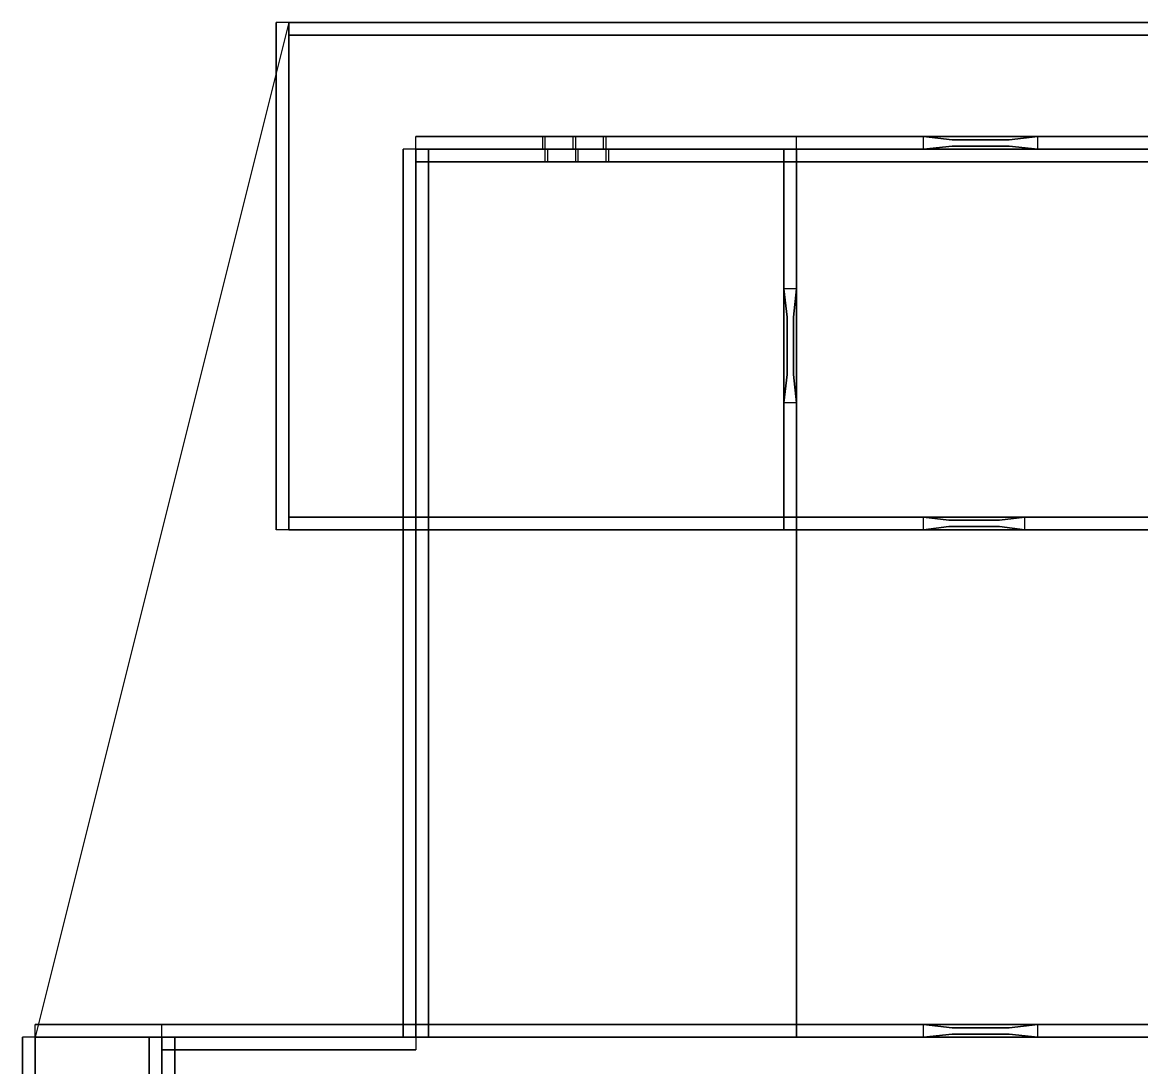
# Model space of a CAD drawing. Extents: x 2.9 to 21, y 3 to 17.
# Drawn here: x 2.9 to 11.72, y 8.76 to 17 of the extents above; entities that cross this region are included whole.
import ezdxf

# ---------------------------------------------------------------- set-up
doc = ezdxf.new("R2010")
doc.units = 0

msp = doc.modelspace()

# ---------------------------------------------------------------- linework, layer by layer
at = {"layer": 'Dograma_Cizgi'}
for p, q in [((7, 16.1, 1.6), (7.02, 16.1, 1.6)), ((7.02, 16.1, 2.1), (7, 16.1, 2.1)), ((7, 16.1, 2.1), (7, 16.1, 1.6)), ((7, 16, 1.6), (7, 16.1, 1.6)), ((7, 16, 2.1), (7, 16.1, 2.1)), ((7, 16.1, 1.6), (7.5, 16.1, 1.6)), ((7.5, 16.1, 1.62), (7, 16.1, 1.62)), ((7, 16.1, 1.62), (7, 16.1, 1.6)), ((7, 16, 1.6), (7, 16.1, 1.6)), ((7, 16, 1.62), (7, 16.1, 1.62)), ((7, 16.1, 2.08), (7.5, 16.1, 2.08)), ((7.5, 16.1, 2.1), (7, 16.1, 2.1)), ((7, 16.1, 2.1), (7, 16.1, 2.08)), ((7, 16, 2.08), (7, 16.1, 2.08)), ((7, 16, 2.1), (7, 16.1, 2.1)), ((7.02, 16.1, 1.6), (7.02, 16.1, 2.1)), ((7.02, 16, 2.1), (7.02, 16.1, 2.1)), ((7.02, 16, 1.6), (7.02, 16.1, 1.6)), ((7.24, 16.1, 1.6), (7.26, 16.1, 1.6)), ((7.26, 16.1, 2.1), (7.24, 16.1, 2.1)), ((7.24, 16.1, 2.1), (7.24, 16.1, 1.6)), ((7.24, 16, 1.6), (7.24, 16.1, 1.6)), ((7.24, 16, 2.1), (7.24, 16.1, 2.1)), ((7.26, 16.1, 1.6), (7.26, 16.1, 2.1)), ((7.26, 16, 2.1), (7.26, 16.1, 2.1)), ((7.26, 16, 1.6), (7.26, 16.1, 1.6)), ((7.48, 16.1, 1.6), (7.5, 16.1, 1.6)), ((7.5, 16.1, 2.1), (7.48, 16.1, 2.1)), ((7.48, 16.1, 2.1), (7.48, 16.1, 1.6)), ((7.48, 16, 1.6), (7.48, 16.1, 1.6)), ((7.48, 16, 2.1), (7.48, 16.1, 2.1)), ((7.5, 16.1, 1.6), (7.5, 16.1, 1.62)), ((7.5, 16, 1.62), (7.5, 16.1, 1.62)), ((7.5, 16, 1.6), (7.5, 16.1, 1.6)), ((7.5, 16.1, 1.6), (7.5, 16.1, 2.1)), ((7.5, 16, 2.1), (7.5, 16.1, 2.1)), ((7.5, 16, 1.6), (7.5, 16.1, 1.6)), ((7.5, 16.1, 2.08), (7.5, 16.1, 2.1)), ((7.5, 16, 2.1), (7.5, 16.1, 2.1)), ((7.5, 16, 2.08), (7.5, 16.1, 2.08)), ((7, 16, 1.6), (7.02, 16, 1.6)), ((7.02, 16, 2.1), (7, 16, 2.1)), ((7, 16, 2.1), (7, 16, 1.6)), ((7, 16, 1.6), (7.5, 16, 1.6)), ((7.5, 16, 1.62), (7, 16, 1.62)), ((7, 16, 1.62), (7, 16, 1.6)), ((7, 16, 2.08), (7.5, 16, 2.08)), ((7.5, 16, 2.1), (7, 16, 2.1)), ((7, 16, 2.1), (7, 16, 2.08)), ((7.517785, 16, 4.6), (7.017785, 16, 4.6)), ((7.017785, 16, 4.6), (7.017785, 16, 4.62)), ((7.017785, 16, 4.62), (7.517785, 16, 4.62)), ((7.017785, 16, 4.62), (7.017785, 15.9, 4.62)), ((7.017785, 16, 4.6), (7.017785, 15.9, 4.6)), ((7.037785, 16, 4.6), (7.017785, 16, 4.6)), ((7.017785, 16, 4.6), (7.017785, 16, 5.1)), ((7.017785, 16, 5.1), (7.037785, 16, 5.1)), ((7.017785, 16, 5.1), (7.017785, 15.9, 5.1)), ((7.017785, 16, 4.6), (7.017785, 15.9, 4.6)), ((7.517785, 16, 5.08), (7.017785, 16, 5.08)), ((7.017785, 16, 5.08), (7.017785, 16, 5.1)), ((7.017785, 16, 5.1), (7.517785, 16, 5.1)), ((7.017785, 16, 5.1), (7.017785, 15.9, 5.1)), ((7.017785, 16, 5.08), (7.017785, 15.9, 5.08)), ((7.02, 16, 1.6), (7.02, 16, 2.1)), ((7.037785, 16, 5.1), (7.037785, 16, 4.6)), ((7.037785, 16, 4.6), (7.037785, 15.9, 4.6)), ((7.037785, 16, 5.1), (7.037785, 15.9, 5.1)), ((7.24, 16, 1.6), (7.26, 16, 1.6)), ((7.26, 16, 2.1), (7.24, 16, 2.1)), ((7.24, 16, 2.1), (7.24, 16, 1.6)), ((7.277785, 16, 4.6), (7.257785, 16, 4.6)), ((7.257785, 16, 4.6), (7.257785, 16, 5.1)), ((7.257785, 16, 5.1), (7.277785, 16, 5.1)), ((7.257785, 16, 5.1), (7.257785, 15.9, 5.1)), ((7.257785, 16, 4.6), (7.257785, 15.9, 4.6)), ((7.26, 16, 1.6), (7.26, 16, 2.1)), ((7.277785, 16, 5.1), (7.277785, 16, 4.6)), ((7.277785, 16, 4.6), (7.277785, 15.9, 4.6)), ((7.277785, 16, 5.1), (7.277785, 15.9, 5.1)), ((7.48, 16, 1.6), (7.5, 16, 1.6)), ((7.5, 16, 2.1), (7.48, 16, 2.1)), ((7.48, 16, 2.1), (7.48, 16, 1.6)), ((7.517785, 16, 4.6), (7.497785, 16, 4.6)), ((7.497785, 16, 4.6), (7.497785, 16, 5.1)), ((7.497785, 16, 5.1), (7.517785, 16, 5.1)), ((7.497785, 16, 5.1), (7.497785, 15.9, 5.1)), ((7.497785, 16, 4.6), (7.497785, 15.9, 4.6)), ((7.5, 16, 1.6), (7.5, 16, 1.62)), ((7.5, 16, 1.6), (7.5, 16, 2.1)), ((7.5, 16, 2.08), (7.5, 16, 2.1)), ((7.517785, 16, 5.1), (7.517785, 16, 4.6)), ((7.517785, 16, 4.6), (7.517785, 15.9, 4.6)), ((7.517785, 16, 5.1), (7.517785, 15.9, 5.1)), ((7.517785, 16, 4.62), (7.517785, 16, 4.6)), ((7.517785, 16, 4.6), (7.517785, 15.9, 4.6)), ((7.517785, 16, 4.62), (7.517785, 15.9, 4.62)), ((7.517785, 16, 5.1), (7.517785, 16, 5.08)), ((7.517785, 16, 5.08), (7.517785, 15.9, 5.08)), ((7.517785, 16, 5.1), (7.517785, 15.9, 5.1)), ((7.517785, 15.9, 4.6), (7.017785, 15.9, 4.6)), ((7.017785, 15.9, 4.6), (7.017785, 15.9, 4.62)), ((7.017785, 15.9, 4.62), (7.517785, 15.9, 4.62)), ((7.037785, 15.9, 4.6), (7.017785, 15.9, 4.6)), ((7.017785, 15.9, 4.6), (7.017785, 15.9, 5.1)), ((7.017785, 15.9, 5.1), (7.037785, 15.9, 5.1)), ((7.517785, 15.9, 5.08), (7.017785, 15.9, 5.08)), ((7.017785, 15.9, 5.08), (7.017785, 15.9, 5.1)), ((7.017785, 15.9, 5.1), (7.517785, 15.9, 5.1)), ((7.037785, 15.9, 5.1), (7.037785, 15.9, 4.6)), ((7.277785, 15.9, 4.6), (7.257785, 15.9, 4.6)), ((7.257785, 15.9, 4.6), (7.257785, 15.9, 5.1)), ((7.257785, 15.9, 5.1), (7.277785, 15.9, 5.1)), ((7.277785, 15.9, 5.1), (7.277785, 15.9, 4.6)), ((7.517785, 15.9, 4.6), (7.497785, 15.9, 4.6)), ((7.497785, 15.9, 4.6), (7.497785, 15.9, 5.1)), ((7.497785, 15.9, 5.1), (7.517785, 15.9, 5.1)), ((7.517785, 15.9, 5.1), (7.517785, 15.9, 4.6)), ((7.517785, 15.9, 4.62), (7.517785, 15.9, 4.6)), ((7.517785, 15.9, 5.1), (7.517785, 15.9, 5.08))]:
    msp.add_line(p, q, dxfattribs=at)
at = {"layer": 'Duvar_Cizgi'}
for p, q in [((4.9, 13, 6), (4.9, 17, 6)), ((4.9, 17, 6), (4.9, 17, 7)), ((4.9, 17, 7), (4.9, 13, 7)), ((5, 17, 7), (4.9, 17, 7)), ((5, 17, 6), (4.9, 17, 6)), ((19, 17, 6), (5, 17, 6)), ((5, 17, 6), (5, 17, 7)), ((5, 17, 7), (19, 17, 7)), ((5, 17, 7), (5, 16.9, 7)), ((5, 17, 6), (5, 16.9, 6)), ((5, 13, 6), (5, 17, 6)), ((5, 17, 6), (5, 17, 7)), ((5, 17, 7), (5, 13, 7)), ((19, 16.9, 6), (5, 16.9, 6)), ((5, 16.9, 6), (5, 16.9, 7)), ((5, 16.9, 7), (19, 16.9, 7)), ((6, 16.1), (9, 16.1)), ((9, 16.1, 3), (6, 16.1, 3)), ((6, 16.1, 3), (6, 16.1)), ((6, 16), (6, 16.1)), ((6, 16, 3), (6, 16.1, 3)), ((9, 16.1), (9, 16.1, 3)), ((9, 16, 3), (9, 16.1, 3)), ((9, 16), (9, 16.1)), ((9, 16.1), (12, 16.1)), ((12, 16.1, 3), (9, 16.1, 3)), ((9, 16.1, 3), (9, 16.1)), ((9, 16), (9, 16.1)), ((9, 16, 3), (9, 16.1, 3)), ((5.9, 13), (5.9, 16)), ((5.9, 16), (5.9, 16, 3)), ((5.9, 16, 3), (5.9, 13, 3)), ((6, 16, 3), (5.9, 16, 3)), ((6, 16), (5.9, 16)), ((6, 13), (6, 16)), ((6, 16), (6, 16, 3)), ((6, 16, 3), (6, 13, 3)), ((6, 16), (9, 16)), ((9, 16, 3), (6, 16, 3)), ((6, 16, 3), (6, 16)), ((12, 16, 3), (6, 16, 3)), ((6, 16, 3), (6, 16, 6)), ((6, 16, 6), (12, 16, 6)), ((6, 16, 6), (6, 15.9, 6)), ((6, 16, 3), (6, 15.9, 3)), ((6, 16, 3), (6, 13, 3)), ((6, 13, 6), (6, 16, 6)), ((6, 16, 6), (6, 16, 3)), ((6, 16, 3), (6.1, 16, 3)), ((6, 16, 6), (6.1, 16, 6)), ((6.1, 16, 3), (6.1, 13, 3)), ((6.1, 13, 6), (6.1, 16, 6)), ((6.1, 16, 6), (6.1, 16, 3)), ((8.9, 13), (8.9, 16)), ((8.9, 16), (8.9, 16, 3)), ((8.9, 16, 3), (8.9, 13, 3)), ((9, 16, 3), (8.9, 16, 3)), ((9, 16), (8.9, 16)), ((9, 16), (9, 16, 3)), ((9, 13), (9, 16)), ((9, 16), (9, 16, 3)), ((9, 16, 3), (9, 13, 3)), ((9, 16), (12, 16)), ((12, 16, 3), (9, 16, 3)), ((9, 16, 3), (9, 16)), ((12, 15.9, 3), (6, 15.9, 3)), ((6, 15.9, 3), (6, 15.9, 6)), ((6, 15.9, 6), (12, 15.9, 6)), ((5, 13.1, 6), (6, 13.1, 6)), ((6, 13.1, 7), (5, 13.1, 7)), ((5, 13.1, 7), (5, 13.1, 6)), ((5, 13, 6), (5, 13.1, 6)), ((5, 13, 7), (5, 13.1, 7)), ((6, 13.1), (9, 13.1)), ((9, 13.1, 3), (6, 13.1, 3)), ((6, 13.1, 3), (6, 13.1)), ((6, 13), (6, 13.1)), ((6, 13, 3), (6, 13.1, 3)), ((6, 13.1, 3), (12, 13.1, 3)), ((12, 13.1, 6), (6, 13.1, 6)), ((6, 13.1, 6), (6, 13.1, 3)), ((6, 13, 3), (6, 13.1, 3)), ((6, 13, 6), (6, 13.1, 6)), ((6, 13.1, 6), (6, 13.1, 7)), ((6, 13, 7), (6, 13.1, 7)), ((6, 13, 6), (6, 13.1, 6)), ((9, 13.1), (9, 13.1, 3)), ((9, 13, 3), (9, 13.1, 3)), ((9, 13), (9, 13.1)), ((4.9, 13, 7), (4.9, 13, 6)), ((5, 13, 6), (4.9, 13, 6)), ((5, 13, 7), (4.9, 13, 7)), ((5, 13, 6), (6, 13, 6)), ((6, 13, 7), (5, 13, 7)), ((5, 13, 7), (5, 13, 6)), ((5, 13, 7), (5, 13, 6)), ((5.9, 9), (5.9, 13)), ((5.9, 13), (5.9, 13, 3)), ((5.9, 13, 3), (5.9, 9, 3)), ((6, 13, 3), (5.9, 13, 3)), ((6, 13), (5.9, 13)), ((5.9, 13, 3), (5.9, 13)), ((6, 13), (5.9, 13)), ((6, 13, 3), (5.9, 13, 3)), ((6, 9), (6, 13)), ((6, 13), (6, 13, 3)), ((6, 13, 3), (6, 9, 3)), ((6, 13, 3), (6, 13)), ((6, 13), (9, 13)), ((9, 13, 3), (6, 13, 3)), ((6, 13, 3), (6, 13)), ((6, 13, 3), (12, 13, 3)), ((12, 13, 6), (6, 13, 6)), ((6, 13, 6), (6, 13, 3)), ((6, 13, 3), (6, 13, 6)), ((6, 13, 6), (6.1, 13, 6)), ((6, 13, 3), (6.1, 13, 3)), ((6, 13, 3), (6, 9, 3)), ((6, 9, 6), (6, 13, 6)), ((6, 13, 6), (6, 13, 3)), ((6, 13, 3), (6.1, 13, 3)), ((6, 13, 6), (6.1, 13, 6)), ((6, 13, 6), (6, 9, 6)), ((6, 9, 7), (6, 13, 7)), ((6, 13, 7), (6, 13, 6)), ((6, 13, 6), (6.1, 13, 6)), ((6, 13, 7), (6.1, 13, 7)), ((6, 13, 6), (6, 13, 7)), ((6.1, 13, 3), (6.1, 13, 6)), ((6.1, 13, 3), (6.1, 9, 3)), ((6.1, 9, 6), (6.1, 13, 6)), ((6.1, 13, 6), (6.1, 13, 3)), ((6.1, 13, 6), (6.1, 9, 6)), ((6.1, 9, 7), (6.1, 13, 7)), ((6.1, 13, 7), (6.1, 13, 6)), ((8.9, 13, 3), (8.9, 13)), ((9, 13), (8.9, 13)), ((9, 13, 3), (8.9, 13, 3)), ((9, 13), (9, 13, 3)), ((9, 13, 3), (9, 13)), ((3, 9.1, 6), (6, 9.1, 6)), ((6, 9.1, 7), (3, 9.1, 7)), ((3, 9.1, 7), (3, 9.1, 6)), ((3, 9, 6), (3, 9.1, 6)), ((3, 9, 7), (3, 9.1, 7)), ((4, 9.1), (6, 9.1)), ((6, 9.1, 3), (4, 9.1, 3)), ((4, 9.1, 3), (4, 9.1)), ((4, 9), (4, 9.1)), ((4, 9, 3), (4, 9.1, 3)), ((6, 9.1), (6, 9.1, 3)), ((6, 9, 3), (6, 9.1, 3)), ((6, 9), (6, 9.1)), ((6, 9.1), (9, 9.1)), ((9, 9.1, 3), (6, 9.1, 3)), ((6, 9.1, 3), (6, 9.1)), ((6, 9), (6, 9.1)), ((6, 9, 3), (6, 9.1, 3)), ((6, 9.1, 3), (9, 9.1, 3)), ((9, 9.1, 6), (6, 9.1, 6)), ((6, 9.1, 6), (6, 9.1, 3)), ((6, 9, 3), (6, 9.1, 3)), ((6, 9, 6), (6, 9.1, 6)), ((6, 9.1, 6), (6, 9.1, 7)), ((6, 9, 7), (6, 9.1, 7)), ((6, 9, 6), (6, 9.1, 6)), ((9, 9.1), (9, 9.1, 3)), ((9, 9, 3), (9, 9.1, 3)), ((9, 9), (9, 9.1)), ((9, 9.1, 3), (9, 9.1, 6)), ((9, 9, 6), (9, 9.1, 6)), ((9, 9, 3), (9, 9.1, 3)), ((9, 9.1, 3), (12, 9.1, 3)), ((12, 9.1, 6), (9, 9.1, 6)), ((9, 9.1, 6), (9, 9.1, 3)), ((9, 9, 3), (9, 9.1, 3)), ((9, 9, 6), (9, 9.1, 6)), ((2.9, 3, 6), (2.9, 9, 6)), ((2.9, 9, 6), (2.9, 9, 7)), ((2.9, 9, 7), (2.9, 3, 7)), ((3, 9, 7), (2.9, 9, 7)), ((3, 9, 6), (2.9, 9, 6)), ((3, 3, 6), (3, 9, 6)), ((3, 9, 6), (3, 9, 7)), ((3, 9, 7), (3, 3, 7)), ((3, 9, 6), (6, 9, 6)), ((6, 9, 7), (3, 9, 7)), ((3, 9, 7), (3, 9, 6)), ((3.9, 4), (3.9, 9)), ((3.9, 9), (3.9, 9, 3)), ((3.9, 9, 3), (3.9, 4, 3)), ((4, 9, 3), (3.9, 9, 3)), ((4, 9), (3.9, 9)), ((4, 4), (4, 9)), ((4, 9), (4, 9, 3)), ((4, 9, 3), (4, 4, 3)), ((4, 9), (6, 9)), ((6, 9, 3), (4, 9, 3)), ((4, 9, 3), (4, 9)), ((6, 9, 3), (4, 9, 3)), ((4, 9, 3), (4, 9, 6)), ((4, 9, 6), (6, 9, 6)), ((4, 9, 6), (4, 8.9, 6)), ((4, 9, 3), (4, 8.9, 3)), ((4, 9, 3), (4, 4, 3)), ((4, 4, 6), (4, 9, 6)), ((4, 9, 6), (4, 9, 3)), ((4, 9, 3), (4.1, 9, 3)), ((4, 9, 6), (4.1, 9, 6)), ((4.1, 9, 3), (4.1, 4, 3)), ((4.1, 4, 6), (4.1, 9, 6)), ((4.1, 9, 6), (4.1, 9, 3)), ((5.9, 9, 3), (5.9, 9)), ((6, 9), (5.9, 9)), ((6, 9, 3), (5.9, 9, 3)), ((6, 9), (6, 9, 3)), ((6, 9, 3), (6, 9)), ((6, 9), (9, 9)), ((9, 9, 3), (6, 9, 3)), ((6, 9, 3), (6, 9)), ((6, 9, 3), (6, 9, 6)), ((6, 9, 6), (6.1, 9, 6)), ((6, 9, 3), (6.1, 9, 3)), ((6, 9, 3), (9, 9, 3)), ((9, 9, 6), (6, 9, 6)), ((6, 9, 6), (6, 9, 3)), ((6, 9, 6), (6, 9, 3)), ((6, 9, 3), (6, 8.9, 3)), ((6, 9, 6), (6, 8.9, 6)), ((6, 9, 6), (6, 9, 7)), ((6, 9, 6), (6, 9, 7)), ((6, 9, 7), (6.1, 9, 7)), ((6, 9, 6), (6.1, 9, 6)), ((6.1, 9, 3), (6.1, 9, 6)), ((6.1, 9, 6), (6.1, 9, 7)), ((9, 9), (9, 9, 3)), ((9, 9, 3), (9, 9, 6)), ((9, 9, 3), (12, 9, 3)), ((12, 9, 6), (9, 9, 6)), ((9, 9, 6), (9, 9, 3)), ((6, 8.9, 3), (4, 8.9, 3)), ((4, 8.9, 3), (4, 8.9, 6)), ((4, 8.9, 6), (6, 8.9, 6)), ((6, 8.9, 6), (6, 8.9, 3))]:
    msp.add_line(p, q, dxfattribs=at)
at = {"layer": 'Kapi_Cizgi'}
for p, q in [((10, 16.1), (10.9, 16.1)), ((10.225, 16.075, 0.25), (10, 16.1)), ((10, 16.1, 1), (10.9, 16.1, 1)), ((10.225, 16.075, 1.25), (10, 16.1, 1)), ((10.9, 16.1, 1), (10, 16.1, 1)), ((10, 16.1, 1), (10.225, 16.075, 0.75)), ((10.9, 16.1, 2), (10, 16.1, 2)), ((10, 16.1, 2), (10.225, 16.075, 1.75)), ((10, 16.1), (10.225, 16.075, 0.25)), ((10.225, 16.075, 0.75), (10, 16.1, 1)), ((10, 16.1, 1), (10, 16.1)), ((10, 16.1, 1), (10.225, 16.075, 1.25)), ((10.225, 16.075, 1.75), (10, 16.1, 2)), ((10, 16.1, 2), (10, 16.1, 1)), ((10, 16.1), (10.9, 16.1)), ((10.9, 16.1, 2), (10, 16.1, 2)), ((10, 16.1, 2), (10, 16.1)), ((10, 16), (10, 16.1)), ((10, 16, 2), (10, 16.1, 2)), ((10.675, 16.075, 0.25), (10.225, 16.075, 0.25)), ((10.675, 16.075, 1.25), (10.225, 16.075, 1.25)), ((10.225, 16.075, 0.75), (10.675, 16.075, 0.75)), ((10.225, 16.075, 1.75), (10.675, 16.075, 1.75)), ((10.225, 16.075, 0.25), (10.225, 16.075, 0.75)), ((10.225, 16.075, 1.25), (10.225, 16.075, 1.75)), ((10.225, 16.075, 0.25), (10.675, 16.075, 0.25)), ((10.675, 16.075, 0.75), (10.225, 16.075, 0.75)), ((10.225, 16.075, 0.75), (10.225, 16.075, 0.25)), ((10.225, 16.075, 1.25), (10.675, 16.075, 1.25)), ((10.675, 16.075, 1.75), (10.225, 16.075, 1.75)), ((10.225, 16.075, 1.75), (10.225, 16.075, 1.25)), ((10.9, 16.1), (10.675, 16.075, 0.25)), ((10.9, 16.1, 1), (10.675, 16.075, 1.25)), ((10.675, 16.075, 0.25), (10.9, 16.1)), ((10.9, 16.1, 1), (10.675, 16.075, 0.75)), ((10.675, 16.075, 1.25), (10.9, 16.1, 1)), ((10.9, 16.1, 2), (10.675, 16.075, 1.75)), ((10.675, 16.075, 0.75), (10.9, 16.1, 1)), ((10.675, 16.075, 1.75), (10.9, 16.1, 2)), ((10.675, 16.075, 0.75), (10.675, 16.075, 0.25)), ((10.675, 16.075, 1.75), (10.675, 16.075, 1.25)), ((10.675, 16.075, 0.25), (10.675, 16.075, 0.75)), ((10.675, 16.075, 1.25), (10.675, 16.075, 1.75)), ((10.9, 16.1), (10.9, 16.1, 1)), ((10.9, 16.1, 1), (10.9, 16.1, 2)), ((10.9, 16.1), (10.9, 16.1, 2)), ((10.9, 16, 2), (10.9, 16.1, 2)), ((10.9, 16), (10.9, 16.1)), ((10.225, 16.025, 0.25), (10, 16)), ((10.225, 16.025, 1.25), (10, 16, 1)), ((10, 16, 1), (10.225, 16.025, 0.75)), ((10, 16, 2), (10.225, 16.025, 1.75)), ((10, 16), (10.225, 16.025, 0.25)), ((10.225, 16.025, 0.75), (10, 16, 1)), ((10, 16, 1), (10.225, 16.025, 1.25)), ((10.225, 16.025, 1.75), (10, 16, 2)), ((10, 16), (10.9, 16)), ((10, 16, 1), (10.9, 16, 1)), ((10.9, 16, 1), (10, 16, 1)), ((10.9, 16, 2), (10, 16, 2)), ((10, 16, 1), (10, 16)), ((10, 16, 2), (10, 16, 1)), ((10, 16), (10.9, 16)), ((10.9, 16, 2), (10, 16, 2)), ((10, 16, 2), (10, 16)), ((10.675, 16.025, 0.25), (10.225, 16.025, 0.25)), ((10.675, 16.025, 1.25), (10.225, 16.025, 1.25)), ((10.225, 16.025, 0.75), (10.675, 16.025, 0.75)), ((10.225, 16.025, 1.75), (10.675, 16.025, 1.75)), ((10.225, 16.025, 0.25), (10.225, 16.025, 0.75)), ((10.225, 16.025, 1.25), (10.225, 16.025, 1.75)), ((10.225, 16.025, 0.25), (10.675, 16.025, 0.25)), ((10.675, 16.025, 0.75), (10.225, 16.025, 0.75)), ((10.225, 16.025, 0.75), (10.225, 16.025, 0.25)), ((10.225, 16.025, 1.25), (10.675, 16.025, 1.25)), ((10.675, 16.025, 1.75), (10.225, 16.025, 1.75)), ((10.225, 16.025, 1.75), (10.225, 16.025, 1.25)), ((10.9, 16), (10.675, 16.025, 0.25)), ((10.9, 16, 1), (10.675, 16.025, 1.25)), ((10.675, 16.025, 0.25), (10.9, 16)), ((10.9, 16, 1), (10.675, 16.025, 0.75)), ((10.675, 16.025, 0.75), (10.675, 16.025, 0.25)), ((10.675, 16.025, 1.25), (10.9, 16, 1)), ((10.9, 16, 2), (10.675, 16.025, 1.75)), ((10.675, 16.025, 1.75), (10.675, 16.025, 1.25)), ((10.675, 16.025, 0.75), (10.9, 16, 1)), ((10.675, 16.025, 1.75), (10.9, 16, 2)), ((10.675, 16.025, 0.25), (10.675, 16.025, 0.75)), ((10.675, 16.025, 1.25), (10.675, 16.025, 1.75)), ((10.9, 16), (10.9, 16, 1)), ((10.9, 16, 1), (10.9, 16, 2)), ((10.9, 16), (10.9, 16, 2)), ((8.9, 14), (8.9, 14.9)), ((8.9, 14.9), (8.925, 14.675, 0.25)), ((8.9, 14, 1), (8.9, 14.9, 1)), ((8.9, 14.9, 1), (8.925, 14.675, 1.25)), ((8.925, 14.675, 0.25), (8.9, 14.9)), ((8.9, 14.9), (8.9, 14.9, 1)), ((8.9, 14.9, 1), (8.925, 14.675, 0.75)), ((8.925, 14.675, 1.25), (8.9, 14.9, 1)), ((8.9, 14.9, 1), (8.9, 14.9, 2)), ((8.9, 14.9, 2), (8.925, 14.675, 1.75)), ((8.925, 14.675, 0.75), (8.9, 14.9, 1)), ((8.9, 14.9, 1), (8.9, 14, 1)), ((8.925, 14.675, 1.75), (8.9, 14.9, 2)), ((8.9, 14.9, 2), (8.9, 14, 2)), ((8.9, 14), (8.9, 14.9)), ((8.9, 14.9), (8.9, 14.9, 2)), ((8.9, 14.9, 2), (8.9, 14, 2)), ((9, 14.9, 2), (8.9, 14.9, 2)), ((9, 14.9), (8.9, 14.9)), ((9, 14.9), (8.975, 14.675, 0.25)), ((9, 14.9, 1), (8.975, 14.675, 1.25)), ((8.975, 14.675, 0.25), (9, 14.9)), ((9, 14.9, 1), (8.975, 14.675, 0.75)), ((8.975, 14.675, 1.25), (9, 14.9, 1)), ((9, 14.9, 2), (8.975, 14.675, 1.75)), ((8.975, 14.675, 0.75), (9, 14.9, 1)), ((8.975, 14.675, 1.75), (9, 14.9, 2)), ((9, 14), (9, 14.9)), ((9, 14, 1), (9, 14.9, 1)), ((9, 14.9), (9, 14.9, 1)), ((9, 14.9, 1), (9, 14.9, 2)), ((9, 14.9, 1), (9, 14, 1)), ((9, 14.9, 2), (9, 14, 2)), ((9, 14), (9, 14.9)), ((9, 14.9), (9, 14.9, 2)), ((9, 14.9, 2), (9, 14, 2)), ((8.925, 14.675, 0.25), (8.925, 14.225, 0.25)), ((8.925, 14.675, 1.25), (8.925, 14.225, 1.25)), ((8.925, 14.675, 0.75), (8.925, 14.675, 0.25)), ((8.925, 14.675, 1.75), (8.925, 14.675, 1.25)), ((8.925, 14.225, 0.75), (8.925, 14.675, 0.75)), ((8.925, 14.225, 1.75), (8.925, 14.675, 1.75)), ((8.925, 14.225, 0.25), (8.925, 14.675, 0.25)), ((8.925, 14.675, 0.25), (8.925, 14.675, 0.75)), ((8.925, 14.675, 0.75), (8.925, 14.225, 0.75)), ((8.925, 14.225, 1.25), (8.925, 14.675, 1.25)), ((8.925, 14.675, 1.25), (8.925, 14.675, 1.75)), ((8.925, 14.675, 1.75), (8.925, 14.225, 1.75)), ((8.975, 14.675, 0.25), (8.975, 14.225, 0.25)), ((8.975, 14.675, 1.25), (8.975, 14.225, 1.25)), ((8.975, 14.675, 0.75), (8.975, 14.675, 0.25)), ((8.975, 14.675, 1.75), (8.975, 14.675, 1.25)), ((8.975, 14.225, 0.75), (8.975, 14.675, 0.75)), ((8.975, 14.225, 1.75), (8.975, 14.675, 1.75)), ((8.975, 14.225, 0.25), (8.975, 14.675, 0.25)), ((8.975, 14.675, 0.25), (8.975, 14.675, 0.75)), ((8.975, 14.675, 0.75), (8.975, 14.225, 0.75)), ((8.975, 14.225, 1.25), (8.975, 14.675, 1.25)), ((8.975, 14.675, 1.25), (8.975, 14.675, 1.75)), ((8.975, 14.675, 1.75), (8.975, 14.225, 1.75)), ((8.925, 14.225, 0.25), (8.9, 14)), ((8.925, 14.225, 1.25), (8.9, 14, 1)), ((8.9, 14, 1), (8.925, 14.225, 0.75)), ((8.9, 14, 2), (8.925, 14.225, 1.75)), ((8.9, 14), (8.925, 14.225, 0.25)), ((8.925, 14.225, 0.75), (8.9, 14, 1)), ((8.9, 14, 1), (8.925, 14.225, 1.25)), ((8.925, 14.225, 1.75), (8.9, 14, 2)), ((8.925, 14.225, 0.25), (8.925, 14.225, 0.75)), ((8.925, 14.225, 1.25), (8.925, 14.225, 1.75)), ((8.925, 14.225, 0.75), (8.925, 14.225, 0.25)), ((8.925, 14.225, 1.75), (8.925, 14.225, 1.25)), ((8.975, 14.225, 0.25), (9, 14)), ((8.975, 14.225, 1.25), (9, 14, 1)), ((9, 14, 1), (8.975, 14.225, 0.75)), ((9, 14, 2), (8.975, 14.225, 1.75)), ((9, 14), (8.975, 14.225, 0.25)), ((8.975, 14.225, 0.25), (8.975, 14.225, 0.75)), ((8.975, 14.225, 0.75), (9, 14, 1)), ((9, 14, 1), (8.975, 14.225, 1.25)), ((8.975, 14.225, 1.25), (8.975, 14.225, 1.75)), ((8.975, 14.225, 1.75), (9, 14, 2)), ((8.975, 14.225, 0.75), (8.975, 14.225, 0.25)), ((8.975, 14.225, 1.75), (8.975, 14.225, 1.25)), ((8.9, 14, 1), (8.9, 14)), ((8.9, 14, 2), (8.9, 14, 1)), ((8.9, 14, 2), (8.9, 14)), ((9, 14), (8.9, 14)), ((9, 14, 2), (8.9, 14, 2)), ((9, 14, 1), (9, 14)), ((9, 14, 2), (9, 14, 1)), ((9, 14, 2), (9, 14)), ((10, 13.1, 3), (10.8, 13.1, 3)), ((10.2, 13.075, 3.25), (10, 13.1, 3)), ((10, 13.1, 4), (10.8, 13.1, 4)), ((10.2, 13.075, 4.25), (10, 13.1, 4)), ((10.8, 13.1, 4), (10, 13.1, 4)), ((10, 13.1, 4), (10.2, 13.075, 3.75)), ((10.8, 13.1, 5), (10, 13.1, 5)), ((10, 13.1, 5), (10.2, 13.075, 4.75)), ((10, 13.1, 3), (10.2, 13.075, 3.25)), ((10.2, 13.075, 3.75), (10, 13.1, 4)), ((10, 13.1, 4), (10, 13.1, 3)), ((10, 13.1, 4), (10.2, 13.075, 4.25)), ((10.2, 13.075, 4.75), (10, 13.1, 5)), ((10, 13.1, 5), (10, 13.1, 4)), ((10, 13.1, 3), (10.8, 13.1, 3)), ((10.8, 13.1, 5), (10, 13.1, 5)), ((10, 13.1, 5), (10, 13.1, 3)), ((10, 13, 3), (10, 13.1, 3)), ((10, 13, 5), (10, 13.1, 5)), ((10.6, 13.075, 3.25), (10.2, 13.075, 3.25)), ((10.6, 13.075, 4.25), (10.2, 13.075, 4.25)), ((10.2, 13.075, 3.75), (10.6, 13.075, 3.75)), ((10.2, 13.075, 4.75), (10.6, 13.075, 4.75)), ((10.2, 13.075, 3.25), (10.2, 13.075, 3.75)), ((10.2, 13.075, 4.25), (10.2, 13.075, 4.75)), ((10.2, 13.075, 3.25), (10.6, 13.075, 3.25)), ((10.6, 13.075, 3.75), (10.2, 13.075, 3.75)), ((10.2, 13.075, 3.75), (10.2, 13.075, 3.25)), ((10.2, 13.075, 4.25), (10.6, 13.075, 4.25)), ((10.6, 13.075, 4.75), (10.2, 13.075, 4.75)), ((10.2, 13.075, 4.75), (10.2, 13.075, 4.25)), ((10.8, 13.1, 3), (10.6, 13.075, 3.25)), ((10.8, 13.1, 4), (10.6, 13.075, 4.25)), ((10.6, 13.075, 3.25), (10.8, 13.1, 3)), ((10.8, 13.1, 4), (10.6, 13.075, 3.75)), ((10.6, 13.075, 4.25), (10.8, 13.1, 4)), ((10.8, 13.1, 5), (10.6, 13.075, 4.75)), ((10.6, 13.075, 3.75), (10.8, 13.1, 4)), ((10.6, 13.075, 4.75), (10.8, 13.1, 5)), ((10.6, 13.075, 3.75), (10.6, 13.075, 3.25)), ((10.6, 13.075, 4.75), (10.6, 13.075, 4.25)), ((10.6, 13.075, 3.25), (10.6, 13.075, 3.75)), ((10.6, 13.075, 4.25), (10.6, 13.075, 4.75)), ((10.8, 13.1, 3), (10.8, 13.1, 4)), ((10.8, 13.1, 4), (10.8, 13.1, 5)), ((10.8, 13.1, 3), (10.8, 13.1, 5)), ((10.8, 13, 5), (10.8, 13.1, 5)), ((10.8, 13, 3), (10.8, 13.1, 3)), ((10.2, 13.025, 3.25), (10, 13, 3)), ((10.2, 13.025, 4.25), (10, 13, 4)), ((10, 13, 4), (10.2, 13.025, 3.75)), ((10, 13, 5), (10.2, 13.025, 4.75)), ((10, 13, 3), (10.2, 13.025, 3.25)), ((10.2, 13.025, 3.75), (10, 13, 4)), ((10, 13, 4), (10.2, 13.025, 4.25)), ((10.2, 13.025, 4.75), (10, 13, 5)), ((10, 13, 3), (10.8, 13, 3)), ((10, 13, 4), (10.8, 13, 4)), ((10.8, 13, 4), (10, 13, 4)), ((10.8, 13, 5), (10, 13, 5)), ((10, 13, 4), (10, 13, 3)), ((10, 13, 5), (10, 13, 4)), ((10, 13, 3), (10.8, 13, 3)), ((10.8, 13, 5), (10, 13, 5)), ((10, 13, 5), (10, 13, 3)), ((10.6, 13.025, 3.25), (10.2, 13.025, 3.25)), ((10.6, 13.025, 4.25), (10.2, 13.025, 4.25)), ((10.2, 13.025, 3.75), (10.6, 13.025, 3.75)), ((10.2, 13.025, 4.75), (10.6, 13.025, 4.75)), ((10.2, 13.025, 3.25), (10.2, 13.025, 3.75)), ((10.2, 13.025, 4.25), (10.2, 13.025, 4.75)), ((10.2, 13.025, 3.25), (10.6, 13.025, 3.25)), ((10.6, 13.025, 3.75), (10.2, 13.025, 3.75)), ((10.2, 13.025, 3.75), (10.2, 13.025, 3.25)), ((10.2, 13.025, 4.25), (10.6, 13.025, 4.25)), ((10.6, 13.025, 4.75), (10.2, 13.025, 4.75)), ((10.2, 13.025, 4.75), (10.2, 13.025, 4.25)), ((10.8, 13, 3), (10.6, 13.025, 3.25)), ((10.8, 13, 4), (10.6, 13.025, 4.25)), ((10.6, 13.025, 3.25), (10.8, 13, 3)), ((10.8, 13, 4), (10.6, 13.025, 3.75)), ((10.6, 13.025, 3.75), (10.6, 13.025, 3.25)), ((10.6, 13.025, 4.25), (10.8, 13, 4)), ((10.8, 13, 5), (10.6, 13.025, 4.75)), ((10.6, 13.025, 4.75), (10.6, 13.025, 4.25)), ((10.6, 13.025, 3.75), (10.8, 13, 4)), ((10.6, 13.025, 4.75), (10.8, 13, 5)), ((10.6, 13.025, 3.25), (10.6, 13.025, 3.75)), ((10.6, 13.025, 4.25), (10.6, 13.025, 4.75)), ((10.8, 13, 3), (10.8, 13, 4)), ((10.8, 13, 4), (10.8, 13, 5)), ((10.8, 13, 3), (10.8, 13, 5)), ((10, 9.1, 3), (10.9, 9.1, 3)), ((10.225, 9.075, 3.25), (10, 9.1, 3)), ((10, 9.1, 4), (10.9, 9.1, 4)), ((10.225, 9.075, 4.25), (10, 9.1, 4)), ((10.9, 9.1, 4), (10, 9.1, 4)), ((10, 9.1, 4), (10.225, 9.075, 3.75)), ((10.9, 9.1, 5), (10, 9.1, 5)), ((10, 9.1, 5), (10.225, 9.075, 4.75)), ((10, 9.1, 3), (10.225, 9.075, 3.25)), ((10.225, 9.075, 3.75), (10, 9.1, 4)), ((10, 9.1, 4), (10, 9.1, 3)), ((10, 9.1, 4), (10.225, 9.075, 4.25)), ((10.225, 9.075, 4.75), (10, 9.1, 5)), ((10, 9.1, 5), (10, 9.1, 4)), ((10, 9.1, 3), (10.9, 9.1, 3)), ((10.9, 9.1, 5), (10, 9.1, 5)), ((10, 9.1, 5), (10, 9.1, 3)), ((10, 9, 3), (10, 9.1, 3)), ((10, 9, 5), (10, 9.1, 5)), ((10.9, 9.1, 3), (10.675, 9.075, 3.25)), ((10.9, 9.1, 4), (10.675, 9.075, 4.25)), ((10.675, 9.075, 3.25), (10.9, 9.1, 3)), ((10.9, 9.1, 4), (10.675, 9.075, 3.75)), ((10.675, 9.075, 4.25), (10.9, 9.1, 4)), ((10.9, 9.1, 5), (10.675, 9.075, 4.75)), ((10.675, 9.075, 3.75), (10.9, 9.1, 4)), ((10.675, 9.075, 4.75), (10.9, 9.1, 5)), ((10.9, 9.1, 3), (10.9, 9.1, 4)), ((10.9, 9.1, 4), (10.9, 9.1, 5)), ((10.9, 9.1, 3), (10.9, 9.1, 5)), ((10.9, 9, 5), (10.9, 9.1, 5)), ((10.9, 9, 3), (10.9, 9.1, 3)), ((10.225, 9.025, 3.25), (10, 9, 3)), ((10.225, 9.025, 4.25), (10, 9, 4)), ((10, 9, 4), (10.225, 9.025, 3.75)), ((10, 9, 5), (10.225, 9.025, 4.75)), ((10, 9, 3), (10.225, 9.025, 3.25)), ((10.225, 9.025, 3.75), (10, 9, 4)), ((10, 9, 4), (10.225, 9.025, 4.25)), ((10.225, 9.025, 4.75), (10, 9, 5)), ((10, 9, 3), (10.9, 9, 3)), ((10, 9, 4), (10.9, 9, 4)), ((10.9, 9, 4), (10, 9, 4)), ((10.9, 9, 5), (10, 9, 5)), ((10, 9, 4), (10, 9, 3)), ((10, 9, 5), (10, 9, 4)), ((10, 9, 3), (10.9, 9, 3)), ((10.9, 9, 5), (10, 9, 5)), ((10, 9, 5), (10, 9, 3)), ((10.675, 9.075, 3.25), (10.225, 9.075, 3.25)), ((10.675, 9.075, 4.25), (10.225, 9.075, 4.25)), ((10.225, 9.075, 3.75), (10.675, 9.075, 3.75)), ((10.225, 9.075, 4.75), (10.675, 9.075, 4.75)), ((10.225, 9.075, 3.25), (10.225, 9.075, 3.75)), ((10.225, 9.075, 4.25), (10.225, 9.075, 4.75)), ((10.225, 9.075, 3.25), (10.675, 9.075, 3.25)), ((10.675, 9.075, 3.75), (10.225, 9.075, 3.75)), ((10.225, 9.075, 3.75), (10.225, 9.075, 3.25)), ((10.225, 9.075, 4.25), (10.675, 9.075, 4.25)), ((10.675, 9.075, 4.75), (10.225, 9.075, 4.75)), ((10.225, 9.075, 4.75), (10.225, 9.075, 4.25)), ((10.675, 9.025, 3.25), (10.225, 9.025, 3.25)), ((10.675, 9.025, 4.25), (10.225, 9.025, 4.25)), ((10.225, 9.025, 3.75), (10.675, 9.025, 3.75)), ((10.225, 9.025, 4.75), (10.675, 9.025, 4.75)), ((10.225, 9.025, 3.25), (10.225, 9.025, 3.75)), ((10.225, 9.025, 4.25), (10.225, 9.025, 4.75)), ((10.225, 9.025, 3.25), (10.675, 9.025, 3.25)), ((10.675, 9.025, 3.75), (10.225, 9.025, 3.75)), ((10.225, 9.025, 3.75), (10.225, 9.025, 3.25)), ((10.225, 9.025, 4.25), (10.675, 9.025, 4.25)), ((10.675, 9.025, 4.75), (10.225, 9.025, 4.75)), ((10.225, 9.025, 4.75), (10.225, 9.025, 4.25)), ((10.675, 9.075, 3.75), (10.675, 9.075, 3.25)), ((10.675, 9.075, 4.75), (10.675, 9.075, 4.25)), ((10.675, 9.075, 3.25), (10.675, 9.075, 3.75)), ((10.675, 9.075, 4.25), (10.675, 9.075, 4.75)), ((10.9, 9, 3), (10.675, 9.025, 3.25)), ((10.9, 9, 4), (10.675, 9.025, 4.25)), ((10.675, 9.025, 3.25), (10.9, 9, 3)), ((10.9, 9, 4), (10.675, 9.025, 3.75)), ((10.675, 9.025, 3.75), (10.675, 9.025, 3.25)), ((10.675, 9.025, 4.25), (10.9, 9, 4)), ((10.9, 9, 5), (10.675, 9.025, 4.75)), ((10.675, 9.025, 4.75), (10.675, 9.025, 4.25)), ((10.675, 9.025, 3.75), (10.9, 9, 4)), ((10.675, 9.025, 4.75), (10.9, 9, 5)), ((10.675, 9.025, 3.25), (10.675, 9.025, 3.75)), ((10.675, 9.025, 4.25), (10.675, 9.025, 4.75)), ((10.9, 9, 3), (10.9, 9, 4)), ((10.9, 9, 4), (10.9, 9, 5)), ((10.9, 9, 3), (10.9, 9, 5))]:
    msp.add_line(p, q, dxfattribs=at)
at = {"layer": 'Zemin_Cizgi'}
for p, q in [((5, 17, 7), (3, 9, 7)), ((12, 17, 6), (5, 17, 6)), ((5, 17, 6), (5, 13, 6)), ((12, 17, 7), (5, 17, 7)), ((6, 16), (6, 13)), ((9, 16), (6, 16)), ((6, 16), (6, 16)), ((6, 13, 3), (6, 16, 3)), ((6, 16, 3), (12, 16, 3)), ((9, 16), (9, 9)), ((12, 16), (9, 16)), ((9, 16), (9, 16)), ((9, 16), (9, 16)), ((9, 13), (9, 16)), ((9, 16), (9, 16)), ((5, 13, 6), (6, 13, 6)), ((6, 13), (9, 13)), ((12, 13, 3), (6, 13, 3)), ((6, 13, 3), (6, 13, 3)), ((6, 13, 3), (6, 13, 3)), ((6, 13, 6), (12, 13, 6)), ((9, 13), (6, 13)), ((6, 13), (6, 9)), ((9, 13), (6, 13)), ((6, 13), (6, 9, 3)), ((9, 13, 3), (6, 13, 3)), ((6, 13, 3), (6, 9, 3)), ((9, 13, 3), (6, 13, 3)), ((6, 13, 3), (6, 9, 6)), ((9, 13, 6), (6, 13, 6)), ((6, 13, 6), (6, 9, 6)), ((12, 13, 3), (9, 13, 3)), ((9, 13, 3), (9, 9, 3)), ((9, 9, 6), (9, 13, 6)), ((9, 13, 6), (12, 13, 6)), ((9, 9), (9, 13)), ((9, 9, 3), (9, 13)), ((9, 13), (9, 13)), ((9, 9, 3), (9, 13, 3)), ((9, 9, 6), (9, 13, 3)), ((9, 13, 3), (9, 13, 3)), ((9, 9, 6), (9, 13, 6)), ((3, 3, 6), (3, 9, 6)), ((3, 9, 6), (12, 9, 6)), ((12, 9, 9), (3, 9, 7)), ((3, 9, 7), (3, 3, 7)), ((3, 9, 7), (12, 9, 9)), ((20, 9), (4, 9)), ((4, 9), (4, 4)), ((12, 9, 3), (4, 9, 3)), ((4, 9, 3), (4, 6.555018, 3)), ((6, 9), (9, 9)), ((6, 9, 3), (9, 9, 3)), ((6, 9, 3), (9, 9, 3)), ((6, 9, 6), (9, 9, 6)), ((6, 9, 6), (6, 9, 6)), ((6, 9, 6), (9, 9, 6)), ((9, 9), (12, 9)), ((9, 9, 3), (12, 9, 3)), ((9, 9, 3), (9, 9, 3)), ((9, 9, 3), (9, 9, 3)), ((12, 9, 6), (9, 9, 6)), ((9, 9, 6), (9, 9, 6)), ((9, 9), (9, 9)), ((9, 9), (9, 9)), ((9, 9, 3), (9, 9, 3)), ((9, 9, 3), (9, 9, 3)), ((9, 9, 3), (9, 9, 3)), ((9, 9, 6), (9, 9, 6)), ((9, 9, 6), (9, 9, 6))]:
    msp.add_line(p, q, dxfattribs=at)

doc.saveas('drawing.dxf')
